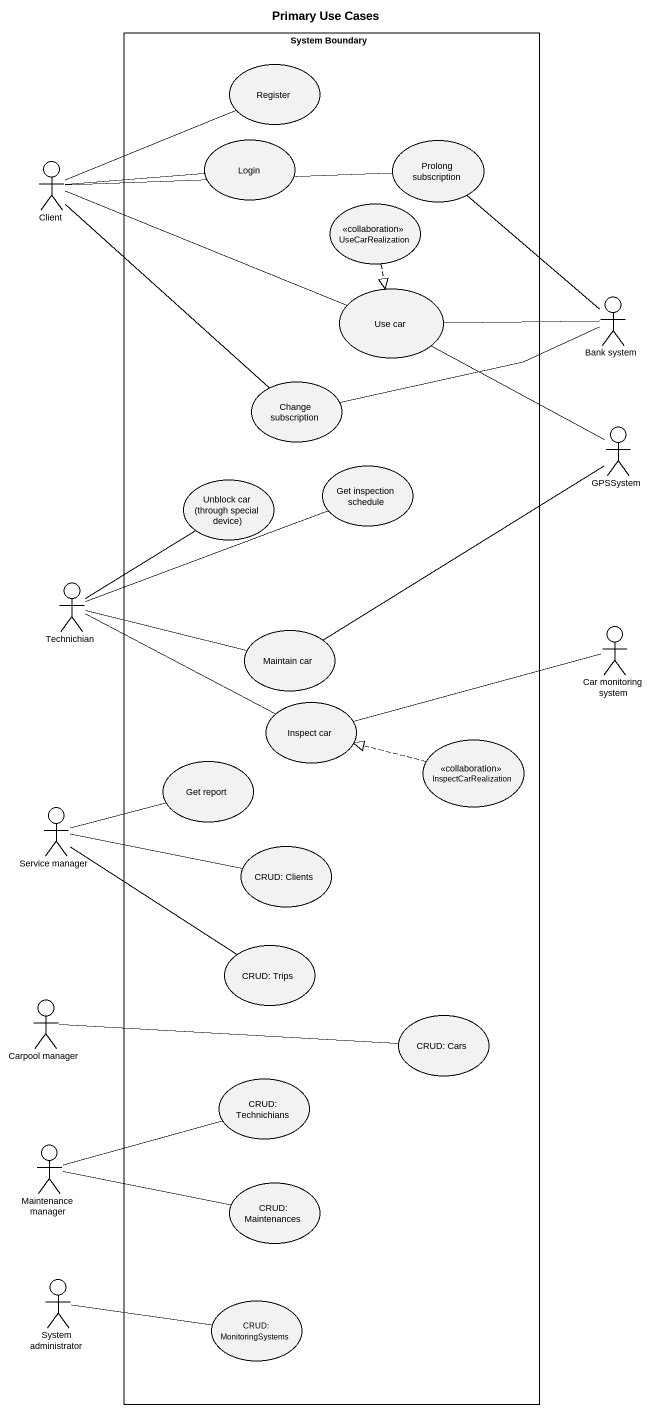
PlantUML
@startuml
title Primary Use Cases
rectangle "System Boundary" as System_Boundary {
  usecase Register
  usecase Login
  usecase "Prolong subscription" as Prolong_subscription
  usecase UseCarRealization <<collaboration>>
  usecase "Use car" as Use_car
  usecase "Change subscription" as Change_subscription
  usecase "Get inspection schedule" as Get_inspection_schedule
  usecase "Unblock car (through special device)" as Unblock_car_through_special
  usecase "Maintain car" as Maintain_car
  usecase "Inspect car" as Inspect_car
  usecase InspectCarRealization <<collaboration>>
  usecase "Get report" as Get_report
  usecase "CRUD: Clients" as CRUD_Clients
  usecase "CRUD: Trips" as CRUD_Trips
  usecase "CRUD: Cars" as CRUD_Cars
  usecase "CRUD: Technichians" as CRUD_Technichians
  usecase "CRUD: Maintenances" as CRUD_Maintenances
  usecase "CRUD: MonitoringSystems" as CRUD_MonitoringSystems
}
actor Client
actor "Bank system" as Bank_system
actor GPSSystem
actor Technichian
actor "Car monitoring system" as Car_monitoring_system
actor "Service manager" as Service_manager
actor "Carpool manager" as Carpool_manager
actor "Maintenance manager" as Maintenance_manager
actor "System administrator" as System_administrator
Prolong_subscription -- Bank_system
Client -right- Register
Client -right- Login
Client -right- Prolong_subscription
Client -right- Use_car
Client -- Change_subscription
UseCarRealization ..|> Use_car
Use_car -right- Bank_system
Use_car -- GPSSystem
Change_subscription -right- Bank_system
Technichian -right- Get_inspection_schedule
Technichian -up- Unblock_car_through_special
Technichian -right- Maintain_car
Technichian -right- Inspect_car
Maintain_car -right- GPSSystem
Inspect_car -right- Car_monitoring_system
InspectCarRealization .left.|> Inspect_car
Service_manager -right- Get_report
Service_manager -right- CRUD_Clients
Service_manager -- CRUD_Trips
Carpool_manager -right- CRUD_Cars
Maintenance_manager -right- CRUD_Technichians
Maintenance_manager -right- CRUD_Maintenances
System_administrator -right- CRUD_MonitoringSystems
@enduml
